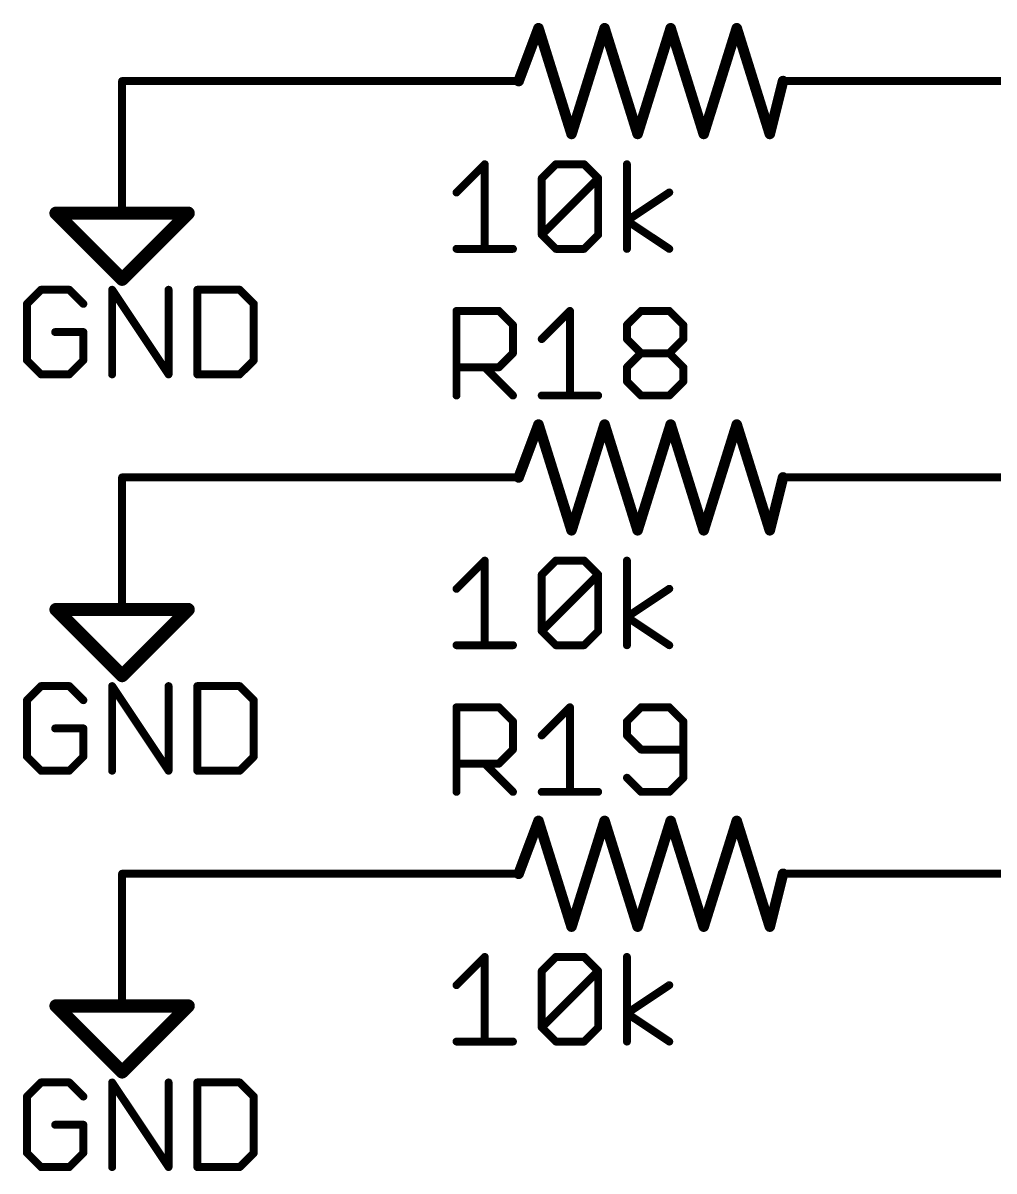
# Model space of a CAD drawing. Extents: x 6 to 173, y -6 to 152.
# Drawn here: x 5.71 to 24.37, y -5.71 to 16.36 of the extents above; entities that cross this region are included whole.
import ezdxf

# ---------------------------------------------------------------- set-up
doc = ezdxf.new("R2010")
doc.units = 0
for name, color, linetype in [('91', 94, 'CONTINUOUS'), ('94', 14, 'CONTINUOUS'), ('95', 251, 'CONTINUOUS'), ('96', 251, 'CONTINUOUS')]:
    doc.layers.add(name, color=color, linetype=linetype)

msp = doc.modelspace()

# ---------------------------------------------------------------- linework, layer by layer
at = {"layer": '91', "const_width": 0.1524}
for points in [[(12.7, 15.24), (7.62, 15.24)], [(30.48, 15.24), (22.86, 15.24)], [(12.7, 7.62), (7.62, 7.62)], [(22.86, 7.62), (27.94, 7.62)], [(12.7, 0), (7.62, 0)], [(25.4, 0), (22.86, 0)]]:
    msp.add_lwpolyline(points, dxfattribs=at)
at = {"layer": '91', "const_width": 0.0762}
for points in [[(7.62, 15.2781, 1), (7.62, 15.2019)], [(12.7, 15.2019, 1), (12.7, 15.2781)], [(22.86, 15.2781, 1), (22.86, 15.2019)], [(7.62, 7.6581, 1), (7.62, 7.5819)], [(12.7, 7.5819, 1), (12.7, 7.6581)], [(22.86, 7.6581, 1), (22.86, 7.5819)], [(7.62, 0.0381, 1), (7.62, -0.0381)], [(12.7, -0.0381, 1), (12.7, 0.0381)], [(22.86, 0.0381, 1), (22.86, -0.0381)]]:
    msp.add_lwpolyline(points, format="xyb", dxfattribs=at)
at = {"layer": '94'}
for points, const_width in [([(15.24, 15.24), (15.621, 16.256)], 0.2032), ([(15.621, 16.256), (16.256, 14.224)], 0.2032), ([(16.256, 14.224), (16.891, 16.256)], 0.2032), ([(16.891, 16.256), (17.526, 14.224)], 0.2032), ([(17.526, 14.224), (18.161, 16.256)], 0.2032), ([(18.161, 16.256), (18.796, 14.224)], 0.2032), ([(18.796, 14.224), (19.431, 16.256)], 0.2032), ([(19.431, 16.256), (20.066, 14.224)], 0.2032), ([(7.62, 15.24), (7.62, 12.7)], 0.1524), ([(12.7, 15.24), (15.24, 15.24)], 0.1524), ([(20.066, 14.224), (20.32, 15.24)], 0.2032), ([(22.86, 15.24), (20.32, 15.24)], 0.1524), ([(6.35, 12.7), (8.89, 12.7)], 0.254), ([(7.62, 11.43), (6.35, 12.7)], 0.254), ([(8.89, 12.7), (7.62, 11.43)], 0.254), ([(15.24, 7.62), (15.621, 8.636)], 0.2032), ([(15.621, 8.636), (16.256, 6.604)], 0.2032), ([(16.256, 6.604), (16.891, 8.636)], 0.2032), ([(16.891, 8.636), (17.526, 6.604)], 0.2032), ([(17.526, 6.604), (18.161, 8.636)], 0.2032), ([(18.161, 8.636), (18.796, 6.604)], 0.2032), ([(18.796, 6.604), (19.431, 8.636)], 0.2032), ([(19.431, 8.636), (20.066, 6.604)], 0.2032), ([(7.62, 7.62), (7.62, 5.08)], 0.1524), ([(12.7, 7.62), (15.24, 7.62)], 0.1524), ([(20.066, 6.604), (20.32, 7.62)], 0.2032), ([(22.86, 7.62), (20.32, 7.62)], 0.1524), ([(6.35, 5.08), (8.89, 5.08)], 0.254), ([(7.62, 3.81), (6.35, 5.08)], 0.254), ([(8.89, 5.08), (7.62, 3.81)], 0.254), ([(15.24, 0), (15.621, 1.016)], 0.2032), ([(15.621, 1.016), (16.256, -1.016)], 0.2032), ([(16.256, -1.016), (16.891, 1.016)], 0.2032), ([(16.891, 1.016), (17.526, -1.016)], 0.2032), ([(17.526, -1.016), (18.161, 1.016)], 0.2032), ([(18.161, 1.016), (18.796, -1.016)], 0.2032), ([(18.796, -1.016), (19.431, 1.016)], 0.2032), ([(19.431, 1.016), (20.066, -1.016)], 0.2032), ([(7.62, 0), (7.62, -2.54)], 0.1524), ([(12.7, 0), (15.24, 0)], 0.1524), ([(20.066, -1.016), (20.32, 0)], 0.2032), ([(22.86, 0), (20.32, 0)], 0.1524), ([(6.35, -2.54), (8.89, -2.54)], 0.254), ([(7.62, -3.81), (6.35, -2.54)], 0.254), ([(8.89, -2.54), (7.62, -3.81)], 0.254)]:
    msp.add_lwpolyline(points, dxfattribs=dict(at, const_width=const_width))
for points, const_width in [([(15.6695, 16.2712, 1), (15.5725, 16.2408)], 0.1016), ([(15.6686, 16.2382, 1), (15.5734, 16.2738)], 0.1016), ([(16.9395, 16.2712, 1), (16.8425, 16.2408)], 0.1016), ([(16.9395, 16.2408, 1), (16.8425, 16.2712)], 0.1016), ([(18.2095, 16.2712, 1), (18.1125, 16.2408)], 0.1016), ([(18.2095, 16.2408, 1), (18.1125, 16.2712)], 0.1016), ([(19.4795, 16.2712, 1), (19.3825, 16.2408)], 0.1016), ([(19.4795, 16.2408, 1), (19.3825, 16.2712)], 0.1016), ([(7.6581, 15.24, 1), (7.5819, 15.24)], 0.0762), ([(12.7, 15.2781, 1), (12.7, 15.2019)], 0.0762), ([(15.1924, 15.2578, 1), (15.2876, 15.2222)], 0.1016), ([(15.24, 15.2019, 1), (15.24, 15.2781)], 0.0762), ([(20.3693, 15.2277, 1), (20.2707, 15.2523)], 0.1016), ([(20.32, 15.2781, 1), (20.32, 15.2019)], 0.0762), ([(22.86, 15.2019, 1), (22.86, 15.2781)], 0.0762), ([(16.2075, 14.2392, 1), (16.3045, 14.2088)], 0.1016), ([(16.2075, 14.2088, 1), (16.3045, 14.2392)], 0.1016), ([(17.4775, 14.2392, 1), (17.5745, 14.2088)], 0.1016), ([(17.4775, 14.2088, 1), (17.5745, 14.2392)], 0.1016), ([(18.7475, 14.2392, 1), (18.8445, 14.2088)], 0.1016), ([(18.7475, 14.2088, 1), (18.8445, 14.2392)], 0.1016), ([(20.0167, 14.2363, 1), (20.1153, 14.2117)], 0.1016), ([(20.0175, 14.2088, 1), (20.1145, 14.2392)], 0.1016), ([(6.35, 12.7635, 1), (6.35, 12.6365)], 0.127), ([(6.3949, 12.7449, 1), (6.3051, 12.6551)], 0.127), ([(8.9349, 12.6551, 1), (8.8451, 12.7449)], 0.127), ([(8.89, 12.6365, 1), (8.89, 12.7635)], 0.127), ([(7.5819, 12.7, 1), (7.6581, 12.7)], 0.0762), ([(7.5751, 11.4749, 1), (7.6649, 11.3851)], 0.127), ([(7.5751, 11.3851, 1), (7.6649, 11.4749)], 0.127), ([(15.6695, 8.6512, 1), (15.5725, 8.6208)], 0.1016), ([(15.6686, 8.6182, 1), (15.5734, 8.6538)], 0.1016), ([(16.9395, 8.6512, 1), (16.8425, 8.6208)], 0.1016), ([(16.9395, 8.6208, 1), (16.8425, 8.6512)], 0.1016), ([(18.2095, 8.6512, 1), (18.1125, 8.6208)], 0.1016), ([(18.2095, 8.6208, 1), (18.1125, 8.6512)], 0.1016), ([(19.4795, 8.6512, 1), (19.3825, 8.6208)], 0.1016), ([(19.4795, 8.6208, 1), (19.3825, 8.6512)], 0.1016), ([(7.6581, 7.62, 1), (7.5819, 7.62)], 0.0762), ([(12.7, 7.6581, 1), (12.7, 7.5819)], 0.0762), ([(15.1924, 7.6378, 1), (15.2876, 7.6022)], 0.1016), ([(15.24, 7.5819, 1), (15.24, 7.6581)], 0.0762), ([(20.3693, 7.6077, 1), (20.2707, 7.6323)], 0.1016), ([(20.32, 7.6581, 1), (20.32, 7.5819)], 0.0762), ([(22.86, 7.5819, 1), (22.86, 7.6581)], 0.0762), ([(16.2075, 6.6192, 1), (16.3045, 6.5888)], 0.1016), ([(16.2075, 6.5888, 1), (16.3045, 6.6192)], 0.1016), ([(17.4775, 6.6192, 1), (17.5745, 6.5888)], 0.1016), ([(17.4775, 6.5888, 1), (17.5745, 6.6192)], 0.1016), ([(18.7475, 6.6192, 1), (18.8445, 6.5888)], 0.1016), ([(18.7475, 6.5888, 1), (18.8445, 6.6192)], 0.1016), ([(20.0167, 6.6163, 1), (20.1153, 6.5917)], 0.1016), ([(20.0175, 6.5888, 1), (20.1145, 6.6192)], 0.1016), ([(6.35, 5.1435, 1), (6.35, 5.0165)], 0.127), ([(6.3949, 5.1249, 1), (6.3051, 5.0351)], 0.127), ([(7.5819, 5.08, 1), (7.6581, 5.08)], 0.0762), ([(8.9349, 5.0351, 1), (8.8451, 5.1249)], 0.127), ([(8.89, 5.0165, 1), (8.89, 5.1435)], 0.127), ([(7.5751, 3.8549, 1), (7.6649, 3.7651)], 0.127), ([(7.5751, 3.7651, 1), (7.6649, 3.8549)], 0.127), ([(15.6695, 1.0312, 1), (15.5725, 1.0008)], 0.1016), ([(15.6686, 0.9982, 1), (15.5734, 1.0338)], 0.1016), ([(16.9395, 1.0312, 1), (16.8425, 1.0008)], 0.1016), ([(16.9395, 1.0008, 1), (16.8425, 1.0312)], 0.1016), ([(18.2095, 1.0312, 1), (18.1125, 1.0008)], 0.1016), ([(18.2095, 1.0008, 1), (18.1125, 1.0312)], 0.1016), ([(19.4795, 1.0312, 1), (19.3825, 1.0008)], 0.1016), ([(19.4795, 1.0008, 1), (19.3825, 1.0312)], 0.1016), ([(7.6581, 0, 1), (7.5819, 0)], 0.0762), ([(12.7, 0.0381, 1), (12.7, -0.0381)], 0.0762), ([(15.1924, 0.0178, 1), (15.2876, -0.0178)], 0.1016), ([(15.24, -0.0381, 1), (15.24, 0.0381)], 0.0762), ([(20.3693, -0.0123, 1), (20.2707, 0.0123)], 0.1016), ([(20.32, 0.0381, 1), (20.32, -0.0381)], 0.0762), ([(22.86, -0.0381, 1), (22.86, 0.0381)], 0.0762), ([(16.2075, -1.0008, 1), (16.3045, -1.0312)], 0.1016), ([(16.2075, -1.0312, 1), (16.3045, -1.0008)], 0.1016), ([(17.4775, -1.0008, 1), (17.5745, -1.0312)], 0.1016), ([(17.4775, -1.0312, 1), (17.5745, -1.0008)], 0.1016), ([(18.7475, -1.0008, 1), (18.8445, -1.0312)], 0.1016), ([(18.7475, -1.0312, 1), (18.8445, -1.0008)], 0.1016), ([(20.0167, -1.0037, 1), (20.1153, -1.0283)], 0.1016), ([(20.0175, -1.0312, 1), (20.1145, -1.0008)], 0.1016), ([(6.35, -2.4765, 1), (6.35, -2.6035)], 0.127), ([(6.3949, -2.4951, 1), (6.3051, -2.5849)], 0.127), ([(8.9349, -2.5849, 1), (8.8451, -2.4951)], 0.127), ([(8.89, -2.6035, 1), (8.89, -2.4765)], 0.127), ([(7.5819, -2.54, 1), (7.6581, -2.54)], 0.0762), ([(7.5751, -3.7651, 1), (7.6649, -3.8549)], 0.127), ([(7.5751, -3.8549, 1), (7.6649, -3.7651)], 0.127)]:
    msp.add_lwpolyline(points, format="xyb", dxfattribs=dict(at, const_width=const_width))
at = {"layer": '95', "const_width": 0.1524}
for points in [[(14.0462, 9.1948), (14.0462, 10.8218)], [(14.0462, 10.8218), (14.8597, 10.8218)], [(14.8597, 10.8218), (15.1309, 10.5506)], [(15.6834, 10.2795), (16.2257, 10.8218)], [(16.2257, 10.8218), (16.2257, 9.1948)], [(17.3205, 10.5506), (17.5917, 10.8218)], [(17.5917, 10.8218), (18.134, 10.8218)], [(18.134, 10.8218), (18.4052, 10.5506)], [(15.1309, 10.5506), (15.1309, 10.0083)], [(17.3205, 10.2795), (17.3205, 10.5506)], [(18.4052, 10.5506), (18.4052, 10.2795)], [(17.5917, 10.0083), (17.3205, 10.2795)], [(18.4052, 10.2795), (18.134, 10.0083)], [(15.1309, 10.0083), (14.8597, 9.7371)], [(17.3205, 9.7371), (17.5917, 10.0083)], [(17.5917, 10.0083), (18.134, 10.0083)], [(18.134, 10.0083), (18.4052, 9.7371)], [(14.8597, 9.7371), (14.0462, 9.7371)], [(14.5885, 9.7371), (15.1309, 9.1948)], [(17.3205, 9.466), (17.3205, 9.7371)], [(18.4052, 9.7371), (18.4052, 9.466)], [(17.5917, 9.1948), (17.3205, 9.466)], [(18.4052, 9.466), (18.134, 9.1948)], [(15.6834, 9.1948), (16.768, 9.1948)], [(18.134, 9.1948), (17.5917, 9.1948)], [(14.0462, 1.5748), (14.0462, 3.2018)], [(14.0462, 3.2018), (14.8597, 3.2018)], [(14.8597, 3.2018), (15.1309, 2.9306)], [(15.6834, 2.6595), (16.2257, 3.2018)], [(16.2257, 3.2018), (16.2257, 1.5748)], [(17.5917, 3.2018), (17.3205, 2.9306)], [(18.134, 3.2018), (17.5917, 3.2018)], [(18.4052, 2.9306), (18.134, 3.2018)], [(15.1309, 2.9306), (15.1309, 2.3883)], [(17.3205, 2.9306), (17.3205, 2.6595)], [(18.4052, 1.846), (18.4052, 2.9306)], [(17.3205, 2.6595), (17.5917, 2.3883)], [(15.1309, 2.3883), (14.8597, 2.1171)], [(17.5917, 2.3883), (18.4052, 2.3883)], [(14.8597, 2.1171), (14.0462, 2.1171)], [(14.5885, 2.1171), (15.1309, 1.5748)], [(17.3205, 1.846), (17.5917, 1.5748)], [(18.134, 1.5748), (18.4052, 1.846)], [(15.6834, 1.5748), (16.768, 1.5748)], [(17.5917, 1.5748), (18.134, 1.5748)]]:
    msp.add_lwpolyline(points, dxfattribs=at)
at = {"layer": '95', "const_width": 0.0762}
for points in [[(14.0843, 10.8218, 1), (14.0081, 10.8218)], [(14.0462, 10.8599, 1), (14.0462, 10.7837)], [(14.8866, 10.8487, 1), (14.8328, 10.7948)], [(14.8597, 10.7837, 1), (14.8597, 10.8599)], [(16.2638, 10.8218, 1), (16.1876, 10.8218)], [(16.2526, 10.7948, 1), (16.1987, 10.8487)], [(17.5917, 10.8599, 1), (17.5917, 10.7837)], [(17.6186, 10.7948, 1), (17.5647, 10.8487)], [(18.1609, 10.8487, 1), (18.1071, 10.7948)], [(18.134, 10.7837, 1), (18.134, 10.8599)], [(15.169, 10.5506, 1), (15.0928, 10.5506)], [(15.1039, 10.5237, 1), (15.1578, 10.5776)], [(17.3586, 10.5506, 1), (17.2824, 10.5506)], [(17.2936, 10.5776, 1), (17.3475, 10.5237)], [(18.4433, 10.5506, 1), (18.3671, 10.5506)], [(18.3782, 10.5237, 1), (18.4321, 10.5776)], [(15.6564, 10.3064, 1), (15.7103, 10.2525)], [(17.3475, 10.3064, 1), (17.2936, 10.2525)], [(17.2824, 10.2795, 1), (17.3586, 10.2795)], [(18.3671, 10.2795, 1), (18.4433, 10.2795)], [(18.4321, 10.2525, 1), (18.3782, 10.3064)], [(15.0928, 10.0083, 1), (15.169, 10.0083)], [(15.1578, 9.9814, 1), (15.1039, 10.0352)], [(17.5917, 10.0464, 1), (17.5917, 9.9702)], [(17.6186, 9.9814, 1), (17.5647, 10.0352)], [(17.5647, 9.9814, 1), (17.6186, 10.0352)], [(18.1609, 10.0352, 1), (18.1071, 9.9814)], [(18.1071, 10.0352, 1), (18.1609, 9.9814)], [(18.134, 9.9702, 1), (18.134, 10.0464)], [(14.0462, 9.7752, 1), (14.0462, 9.699)], [(14.6155, 9.7641, 1), (14.5616, 9.7102)], [(14.8328, 9.7641, 1), (14.8866, 9.7102)], [(14.8597, 9.699, 1), (14.8597, 9.7752)], [(17.3586, 9.7371, 1), (17.2824, 9.7371)], [(17.2936, 9.7641, 1), (17.3475, 9.7102)], [(18.4433, 9.7371, 1), (18.3671, 9.7371)], [(18.3782, 9.7102, 1), (18.4321, 9.7641)], [(17.3475, 9.4929, 1), (17.2936, 9.439)], [(17.2824, 9.466, 1), (17.3586, 9.466)], [(18.3671, 9.466, 1), (18.4433, 9.466)], [(18.4321, 9.439, 1), (18.3782, 9.4929)], [(15.6834, 9.2329, 1), (15.6834, 9.1567)], [(16.768, 9.1567, 1), (16.768, 9.2329)], [(17.5917, 9.2329, 1), (17.5917, 9.1567)], [(18.134, 9.1567, 1), (18.134, 9.2329)], [(14.0081, 9.1948, 1), (14.0843, 9.1948)], [(15.1039, 9.1679, 1), (15.1578, 9.2217)], [(16.1876, 9.1948, 1), (16.2638, 9.1948)], [(17.5647, 9.1679, 1), (17.6186, 9.2217)], [(18.1071, 9.2217, 1), (18.1609, 9.1679)], [(14.0843, 3.2018, 1), (14.0081, 3.2018)], [(14.0462, 3.2399, 1), (14.0462, 3.1637)], [(14.8866, 3.2287, 1), (14.8328, 3.1748)], [(14.8597, 3.1637, 1), (14.8597, 3.2399)], [(16.2638, 3.2018, 1), (16.1876, 3.2018)], [(16.2526, 3.1748, 1), (16.1987, 3.2287)], [(17.5917, 3.2399, 1), (17.5917, 3.1637)], [(17.6186, 3.1748, 1), (17.5647, 3.2287)], [(18.1609, 3.2287, 1), (18.1071, 3.1748)], [(18.134, 3.1637, 1), (18.134, 3.2399)], [(15.169, 2.9306, 1), (15.0928, 2.9306)], [(15.1039, 2.9037, 1), (15.1578, 2.9576)], [(17.3586, 2.9306, 1), (17.2824, 2.9306)], [(17.2936, 2.9576, 1), (17.3475, 2.9037)], [(18.4433, 2.9306, 1), (18.3671, 2.9306)], [(18.3782, 2.9037, 1), (18.4321, 2.9576)], [(15.6564, 2.6864, 1), (15.7103, 2.6325)], [(17.3475, 2.6864, 1), (17.2936, 2.6325)], [(17.2824, 2.6595, 1), (17.3586, 2.6595)], [(15.1578, 2.3614, 1), (15.1039, 2.4152)], [(17.5917, 2.4264, 1), (17.5917, 2.3502)], [(17.5647, 2.3614, 1), (17.6186, 2.4152)], [(18.4052, 2.3502, 1), (18.4052, 2.4264)], [(15.0928, 2.3883, 1), (15.169, 2.3883)], [(14.0462, 2.1552, 1), (14.0462, 2.079)], [(14.6155, 2.1441, 1), (14.5616, 2.0902)], [(14.8328, 2.1441, 1), (14.8866, 2.0902)], [(14.8597, 2.079, 1), (14.8597, 2.1552)], [(17.3475, 1.8729, 1), (17.2936, 1.819)], [(18.3671, 1.846, 1), (18.4433, 1.846)], [(18.4321, 1.819, 1), (18.3782, 1.8729)], [(14.0081, 1.5748, 1), (14.0843, 1.5748)], [(15.1039, 1.5479, 1), (15.1578, 1.6017)], [(15.6834, 1.6129, 1), (15.6834, 1.5367)], [(16.1876, 1.5748, 1), (16.2638, 1.5748)], [(16.768, 1.5367, 1), (16.768, 1.6129)], [(17.5917, 1.6129, 1), (17.5917, 1.5367)], [(17.5647, 1.5479, 1), (17.6186, 1.6017)], [(18.1071, 1.6017, 1), (18.1609, 1.5479)], [(18.134, 1.5367, 1), (18.134, 1.6129)]]:
    msp.add_lwpolyline(points, format="xyb", dxfattribs=at)
at = {"layer": '96', "const_width": 0.1524}
for points in [[(14.0462, 13.0989), (14.5885, 13.6412)], [(14.5885, 13.6412), (14.5885, 12.0142)], [(15.6834, 13.37), (15.9545, 13.6412)], [(15.9545, 13.6412), (16.4969, 13.6412)], [(16.4969, 13.6412), (16.768, 13.37)], [(17.3205, 12.0142), (17.3205, 13.6412)], [(15.6834, 12.2854), (15.6834, 13.37)], [(15.6834, 12.2854), (16.768, 13.37)], [(16.768, 13.37), (16.768, 12.2854)], [(17.3205, 12.5565), (18.134, 13.0989)], [(18.134, 12.0142), (17.3205, 12.5565)], [(15.9545, 12.0142), (15.6834, 12.2854)], [(16.768, 12.2854), (16.4969, 12.0142)], [(14.0462, 12.0142), (15.1309, 12.0142)], [(16.4969, 12.0142), (15.9545, 12.0142)], [(6.0624, 11.2282), (5.7912, 10.957)], [(6.6047, 11.2282), (6.0624, 11.2282)], [(6.8759, 10.957), (6.6047, 11.2282)], [(7.4284, 9.6012), (7.4284, 11.2282)], [(7.4284, 11.2282), (8.513, 9.6012)], [(8.513, 9.6012), (8.513, 11.2282)], [(9.0655, 11.2282), (9.0655, 9.6012)], [(9.879, 11.2282), (9.0655, 11.2282)], [(10.1502, 10.957), (9.879, 11.2282)], [(5.7912, 10.957), (5.7912, 9.8724)], [(10.1502, 9.8724), (10.1502, 10.957)], [(6.8759, 10.4147), (6.3335, 10.4147)], [(6.8759, 9.8724), (6.8759, 10.4147)], [(5.7912, 9.8724), (6.0624, 9.6012)], [(6.6047, 9.6012), (6.8759, 9.8724)], [(9.879, 9.6012), (10.1502, 9.8724)], [(6.0624, 9.6012), (6.6047, 9.6012)], [(9.0655, 9.6012), (9.879, 9.6012)], [(14.0462, 5.4789), (14.5885, 6.0212)], [(14.5885, 6.0212), (14.5885, 4.3942)], [(15.6834, 5.75), (15.9545, 6.0212)], [(15.9545, 6.0212), (16.4969, 6.0212)], [(16.4969, 6.0212), (16.768, 5.75)], [(17.3205, 4.3942), (17.3205, 6.0212)], [(15.6834, 4.6654), (15.6834, 5.75)], [(15.6834, 4.6654), (16.768, 5.75)], [(16.768, 5.75), (16.768, 4.6654)], [(17.3205, 4.9365), (18.134, 5.4789)], [(18.134, 4.3942), (17.3205, 4.9365)], [(15.9545, 4.3942), (15.6834, 4.6654)], [(16.768, 4.6654), (16.4969, 4.3942)], [(14.0462, 4.3942), (15.1309, 4.3942)], [(16.4969, 4.3942), (15.9545, 4.3942)], [(6.0624, 3.6082), (5.7912, 3.337)], [(6.6047, 3.6082), (6.0624, 3.6082)], [(6.8759, 3.337), (6.6047, 3.6082)], [(7.4284, 1.9812), (7.4284, 3.6082)], [(7.4284, 3.6082), (8.513, 1.9812)], [(8.513, 1.9812), (8.513, 3.6082)], [(9.0655, 3.6082), (9.0655, 1.9812)], [(9.879, 3.6082), (9.0655, 3.6082)], [(10.1502, 3.337), (9.879, 3.6082)], [(5.7912, 3.337), (5.7912, 2.2524)], [(10.1502, 2.2524), (10.1502, 3.337)], [(6.8759, 2.7947), (6.3335, 2.7947)], [(6.8759, 2.2524), (6.8759, 2.7947)], [(5.7912, 2.2524), (6.0624, 1.9812)], [(6.6047, 1.9812), (6.8759, 2.2524)], [(9.879, 1.9812), (10.1502, 2.2524)], [(6.0624, 1.9812), (6.6047, 1.9812)], [(9.0655, 1.9812), (9.879, 1.9812)], [(14.0462, -2.1411), (14.5885, -1.5988)], [(14.5885, -1.5988), (14.5885, -3.2258)], [(15.6834, -1.87), (15.9545, -1.5988)], [(15.9545, -1.5988), (16.4969, -1.5988)], [(16.4969, -1.5988), (16.768, -1.87)], [(17.3205, -3.2258), (17.3205, -1.5988)], [(15.6834, -2.9546), (15.6834, -1.87)], [(15.6834, -2.9546), (16.768, -1.87)], [(16.768, -1.87), (16.768, -2.9546)], [(17.3205, -2.6835), (18.134, -2.1411)], [(18.134, -3.2258), (17.3205, -2.6835)], [(15.9545, -3.2258), (15.6834, -2.9546)], [(16.768, -2.9546), (16.4969, -3.2258)], [(14.0462, -3.2258), (15.1309, -3.2258)], [(16.4969, -3.2258), (15.9545, -3.2258)], [(6.0624, -4.0118), (5.7912, -4.283)], [(6.6047, -4.0118), (6.0624, -4.0118)], [(6.8759, -4.283), (6.6047, -4.0118)], [(7.4284, -5.6388), (7.4284, -4.0118)], [(7.4284, -4.0118), (8.513, -5.6388)], [(8.513, -5.6388), (8.513, -4.0118)], [(9.0655, -4.0118), (9.0655, -5.6388)], [(9.879, -4.0118), (9.0655, -4.0118)], [(10.1502, -4.283), (9.879, -4.0118)], [(5.7912, -4.283), (5.7912, -5.3676)], [(10.1502, -5.3676), (10.1502, -4.283)], [(6.8759, -4.8253), (6.3335, -4.8253)], [(6.8759, -5.3676), (6.8759, -4.8253)], [(5.7912, -5.3676), (6.0624, -5.6388)], [(6.6047, -5.6388), (6.8759, -5.3676)], [(9.879, -5.6388), (10.1502, -5.3676)], [(6.0624, -5.6388), (6.6047, -5.6388)], [(9.0655, -5.6388), (9.879, -5.6388)]]:
    msp.add_lwpolyline(points, dxfattribs=at)
at = {"layer": '96', "const_width": 0.0762}
for points in [[(14.6266, 13.6412, 1), (14.5504, 13.6412)], [(14.6155, 13.6142, 1), (14.5616, 13.6681)], [(15.9545, 13.6793, 1), (15.9545, 13.6031)], [(15.9815, 13.6142, 1), (15.9276, 13.6681)], [(16.5238, 13.6681, 1), (16.4699, 13.6142)], [(16.4969, 13.6031, 1), (16.4969, 13.6793)], [(17.3586, 13.6412, 1), (17.2824, 13.6412)], [(15.6564, 13.397, 1), (15.7103, 13.3431)], [(15.7215, 13.37, 1), (15.6453, 13.37)], [(16.8061, 13.37, 1), (16.7299, 13.37)], [(16.795, 13.3431, 1), (16.7411, 13.397)], [(16.7411, 13.3431, 1), (16.795, 13.397)], [(14.0193, 13.1258, 1), (14.0731, 13.0719)], [(18.1551, 13.0672, 1), (18.1129, 13.1306)], [(17.3416, 12.5882, 1), (17.2994, 12.5248)], [(17.2994, 12.5882, 1), (17.3416, 12.5248)], [(15.7103, 12.3123, 1), (15.6564, 12.2584)], [(16.795, 12.2584, 1), (16.7411, 12.3123)], [(15.6564, 12.3123, 1), (15.7103, 12.2584)], [(15.6453, 12.2854, 1), (15.7215, 12.2854)], [(16.7299, 12.2854, 1), (16.8061, 12.2854)], [(14.0462, 12.0523, 1), (14.0462, 11.9761)], [(14.5504, 12.0142, 1), (14.6266, 12.0142)], [(15.1309, 11.9761, 1), (15.1309, 12.0523)], [(15.9545, 12.0523, 1), (15.9545, 11.9761)], [(15.9276, 11.9873, 1), (15.9815, 12.0411)], [(16.4699, 12.0411, 1), (16.5238, 11.9873)], [(16.4969, 11.9761, 1), (16.4969, 12.0523)], [(17.2824, 12.0142, 1), (17.3586, 12.0142)], [(18.1129, 11.9825, 1), (18.1551, 12.0459)], [(6.0624, 11.2663, 1), (6.0624, 11.1901)], [(6.0893, 11.2012, 1), (6.0354, 11.2551)], [(6.6316, 11.2551, 1), (6.5778, 11.2012)], [(6.6047, 11.1901, 1), (6.6047, 11.2663)], [(7.4665, 11.2282, 1), (7.3903, 11.2282)], [(7.4601, 11.2493, 1), (7.3967, 11.2071)], [(8.5511, 11.2282, 1), (8.4749, 11.2282)], [(9.1036, 11.2282, 1), (9.0274, 11.2282)], [(9.0655, 11.2663, 1), (9.0655, 11.1901)], [(9.9059, 11.2551, 1), (9.8521, 11.2012)], [(9.879, 11.1901, 1), (9.879, 11.2663)], [(5.8293, 10.957, 1), (5.7531, 10.957)], [(5.7643, 10.984, 1), (5.8181, 10.9301)], [(6.8489, 10.9301, 1), (6.9028, 10.984)], [(10.1883, 10.957, 1), (10.1121, 10.957)], [(10.1232, 10.9301, 1), (10.1771, 10.984)], [(6.3335, 10.4528, 1), (6.3335, 10.3766)], [(6.914, 10.4147, 1), (6.8378, 10.4147)], [(6.8759, 10.3766, 1), (6.8759, 10.4528)], [(5.8181, 9.8993, 1), (5.7643, 9.8454)], [(6.9028, 9.8454, 1), (6.8489, 9.8993)], [(10.1771, 9.8454, 1), (10.1232, 9.8993)], [(5.7531, 9.8724, 1), (5.8293, 9.8724)], [(6.8378, 9.8724, 1), (6.914, 9.8724)], [(10.1121, 9.8724, 1), (10.1883, 9.8724)], [(6.0624, 9.6393, 1), (6.0624, 9.5631)], [(6.0354, 9.5743, 1), (6.0893, 9.6281)], [(6.5778, 9.6281, 1), (6.6316, 9.5743)], [(6.6047, 9.5631, 1), (6.6047, 9.6393)], [(7.3903, 9.6012, 1), (7.4665, 9.6012)], [(8.4749, 9.6012, 1), (8.5511, 9.6012)], [(8.4813, 9.5801, 1), (8.5447, 9.6223)], [(9.0655, 9.6393, 1), (9.0655, 9.5631)], [(9.0274, 9.6012, 1), (9.1036, 9.6012)], [(9.8521, 9.6281, 1), (9.9059, 9.5743)], [(9.879, 9.5631, 1), (9.879, 9.6393)], [(14.6266, 6.0212, 1), (14.5504, 6.0212)], [(14.6155, 5.9942, 1), (14.5616, 6.0481)], [(15.9545, 6.0593, 1), (15.9545, 5.9831)], [(15.9815, 5.9942, 1), (15.9276, 6.0481)], [(16.5238, 6.0481, 1), (16.4699, 5.9942)], [(16.4969, 5.9831, 1), (16.4969, 6.0593)], [(17.3586, 6.0212, 1), (17.2824, 6.0212)], [(15.6564, 5.777, 1), (15.7103, 5.7231)], [(15.7215, 5.75, 1), (15.6453, 5.75)], [(16.8061, 5.75, 1), (16.7299, 5.75)], [(16.795, 5.7231, 1), (16.7411, 5.777)], [(16.7411, 5.7231, 1), (16.795, 5.777)], [(14.0193, 5.5058, 1), (14.0731, 5.4519)], [(18.1551, 5.4472, 1), (18.1129, 5.5106)], [(17.3416, 4.9682, 1), (17.2994, 4.9048)], [(17.2994, 4.9682, 1), (17.3416, 4.9048)], [(15.7103, 4.6923, 1), (15.6564, 4.6384)], [(15.6564, 4.6923, 1), (15.7103, 4.6384)], [(15.6453, 4.6654, 1), (15.7215, 4.6654)], [(16.7299, 4.6654, 1), (16.8061, 4.6654)], [(16.795, 4.6384, 1), (16.7411, 4.6923)], [(14.0462, 4.4323, 1), (14.0462, 4.3561)], [(14.5504, 4.3942, 1), (14.6266, 4.3942)], [(15.1309, 4.3561, 1), (15.1309, 4.4323)], [(15.9545, 4.4323, 1), (15.9545, 4.3561)], [(15.9276, 4.3673, 1), (15.9815, 4.4211)], [(16.4699, 4.4211, 1), (16.5238, 4.3673)], [(16.4969, 4.3561, 1), (16.4969, 4.4323)], [(17.2824, 4.3942, 1), (17.3586, 4.3942)], [(18.1129, 4.3625, 1), (18.1551, 4.4259)], [(6.0624, 3.6463, 1), (6.0624, 3.5701)], [(6.0893, 3.5812, 1), (6.0354, 3.6351)], [(6.6316, 3.6351, 1), (6.5778, 3.5812)], [(6.6047, 3.5701, 1), (6.6047, 3.6463)], [(7.4665, 3.6082, 1), (7.3903, 3.6082)], [(7.4601, 3.6293, 1), (7.3967, 3.5871)], [(8.5511, 3.6082, 1), (8.4749, 3.6082)], [(9.1036, 3.6082, 1), (9.0274, 3.6082)], [(9.0655, 3.6463, 1), (9.0655, 3.5701)], [(9.9059, 3.6351, 1), (9.8521, 3.5812)], [(9.879, 3.5701, 1), (9.879, 3.6463)], [(5.8293, 3.337, 1), (5.7531, 3.337)], [(5.7643, 3.364, 1), (5.8181, 3.3101)], [(6.8489, 3.3101, 1), (6.9028, 3.364)], [(10.1883, 3.337, 1), (10.1121, 3.337)], [(10.1232, 3.3101, 1), (10.1771, 3.364)], [(6.3335, 2.8328, 1), (6.3335, 2.7566)], [(6.914, 2.7947, 1), (6.8378, 2.7947)], [(6.8759, 2.7566, 1), (6.8759, 2.8328)], [(5.8181, 2.2793, 1), (5.7643, 2.2254)], [(5.7531, 2.2524, 1), (5.8293, 2.2524)], [(6.8378, 2.2524, 1), (6.914, 2.2524)], [(6.9028, 2.2254, 1), (6.8489, 2.2793)], [(10.1121, 2.2524, 1), (10.1883, 2.2524)], [(10.1771, 2.2254, 1), (10.1232, 2.2793)], [(6.0624, 2.0193, 1), (6.0624, 1.9431)], [(6.0354, 1.9543, 1), (6.0893, 2.0081)], [(6.5778, 2.0081, 1), (6.6316, 1.9543)], [(6.6047, 1.9431, 1), (6.6047, 2.0193)], [(7.3903, 1.9812, 1), (7.4665, 1.9812)], [(8.4749, 1.9812, 1), (8.5511, 1.9812)], [(8.4813, 1.9601, 1), (8.5447, 2.0023)], [(9.0655, 2.0193, 1), (9.0655, 1.9431)], [(9.0274, 1.9812, 1), (9.1036, 1.9812)], [(9.8521, 2.0081, 1), (9.9059, 1.9543)], [(9.879, 1.9431, 1), (9.879, 2.0193)], [(14.6266, -1.5988, 1), (14.5504, -1.5988)], [(14.6155, -1.6258, 1), (14.5616, -1.5719)], [(15.9545, -1.5607, 1), (15.9545, -1.6369)], [(15.9815, -1.6258, 1), (15.9276, -1.5719)], [(16.5238, -1.5719, 1), (16.4699, -1.6258)], [(16.4969, -1.6369, 1), (16.4969, -1.5607)], [(17.3586, -1.5988, 1), (17.2824, -1.5988)], [(15.6564, -1.843, 1), (15.7103, -1.8969)], [(15.7215, -1.87, 1), (15.6453, -1.87)], [(16.8061, -1.87, 1), (16.7299, -1.87)], [(16.795, -1.8969, 1), (16.7411, -1.843)], [(16.7411, -1.8969, 1), (16.795, -1.843)], [(14.0193, -2.1142, 1), (14.0731, -2.1681)], [(18.1551, -2.1728, 1), (18.1129, -2.1094)], [(17.3416, -2.6518, 1), (17.2994, -2.7152)], [(17.2994, -2.6518, 1), (17.3416, -2.7152)], [(15.7103, -2.9277, 1), (15.6564, -2.9816)], [(15.6564, -2.9277, 1), (15.7103, -2.9816)], [(15.6453, -2.9546, 1), (15.7215, -2.9546)], [(16.7299, -2.9546, 1), (16.8061, -2.9546)], [(16.795, -2.9816, 1), (16.7411, -2.9277)], [(14.0462, -3.1877, 1), (14.0462, -3.2639)], [(14.5504, -3.2258, 1), (14.6266, -3.2258)], [(15.1309, -3.2639, 1), (15.1309, -3.1877)], [(15.9545, -3.1877, 1), (15.9545, -3.2639)], [(15.9276, -3.2527, 1), (15.9815, -3.1989)], [(16.4699, -3.1989, 1), (16.5238, -3.2527)], [(16.4969, -3.2639, 1), (16.4969, -3.1877)], [(17.2824, -3.2258, 1), (17.3586, -3.2258)], [(18.1129, -3.2575, 1), (18.1551, -3.1941)], [(6.0624, -3.9737, 1), (6.0624, -4.0499)], [(6.0893, -4.0388, 1), (6.0354, -3.9849)], [(6.6316, -3.9849, 1), (6.5778, -4.0388)], [(6.6047, -4.0499, 1), (6.6047, -3.9737)], [(7.4665, -4.0118, 1), (7.3903, -4.0118)], [(7.4601, -3.9907, 1), (7.3967, -4.0329)], [(8.5511, -4.0118, 1), (8.4749, -4.0118)], [(9.1036, -4.0118, 1), (9.0274, -4.0118)], [(9.0655, -3.9737, 1), (9.0655, -4.0499)], [(9.9059, -3.9849, 1), (9.8521, -4.0388)], [(9.879, -4.0499, 1), (9.879, -3.9737)], [(5.8293, -4.283, 1), (5.7531, -4.283)], [(5.7643, -4.256, 1), (5.8181, -4.3099)], [(6.8489, -4.3099, 1), (6.9028, -4.256)], [(10.1883, -4.283, 1), (10.1121, -4.283)], [(10.1232, -4.3099, 1), (10.1771, -4.256)], [(6.3335, -4.7872, 1), (6.3335, -4.8634)], [(6.914, -4.8253, 1), (6.8378, -4.8253)], [(6.8759, -4.8634, 1), (6.8759, -4.7872)], [(5.8181, -5.3407, 1), (5.7643, -5.3946)], [(6.9028, -5.3946, 1), (6.8489, -5.3407)], [(10.1771, -5.3946, 1), (10.1232, -5.3407)], [(5.7531, -5.3676, 1), (5.8293, -5.3676)], [(6.8378, -5.3676, 1), (6.914, -5.3676)], [(10.1121, -5.3676, 1), (10.1883, -5.3676)], [(6.0624, -5.6007, 1), (6.0624, -5.6769)], [(6.0354, -5.6657, 1), (6.0893, -5.6119)], [(6.5778, -5.6119, 1), (6.6316, -5.6657)], [(6.6047, -5.6769, 1), (6.6047, -5.6007)], [(7.3903, -5.6388, 1), (7.4665, -5.6388)], [(8.4749, -5.6388, 1), (8.5511, -5.6388)], [(8.4813, -5.6599, 1), (8.5447, -5.6177)], [(9.0655, -5.6007, 1), (9.0655, -5.6769)], [(9.0274, -5.6388, 1), (9.1036, -5.6388)], [(9.8521, -5.6119, 1), (9.9059, -5.6657)], [(9.879, -5.6769, 1), (9.879, -5.6007)]]:
    msp.add_lwpolyline(points, format="xyb", dxfattribs=at)

doc.saveas('drawing.dxf')
